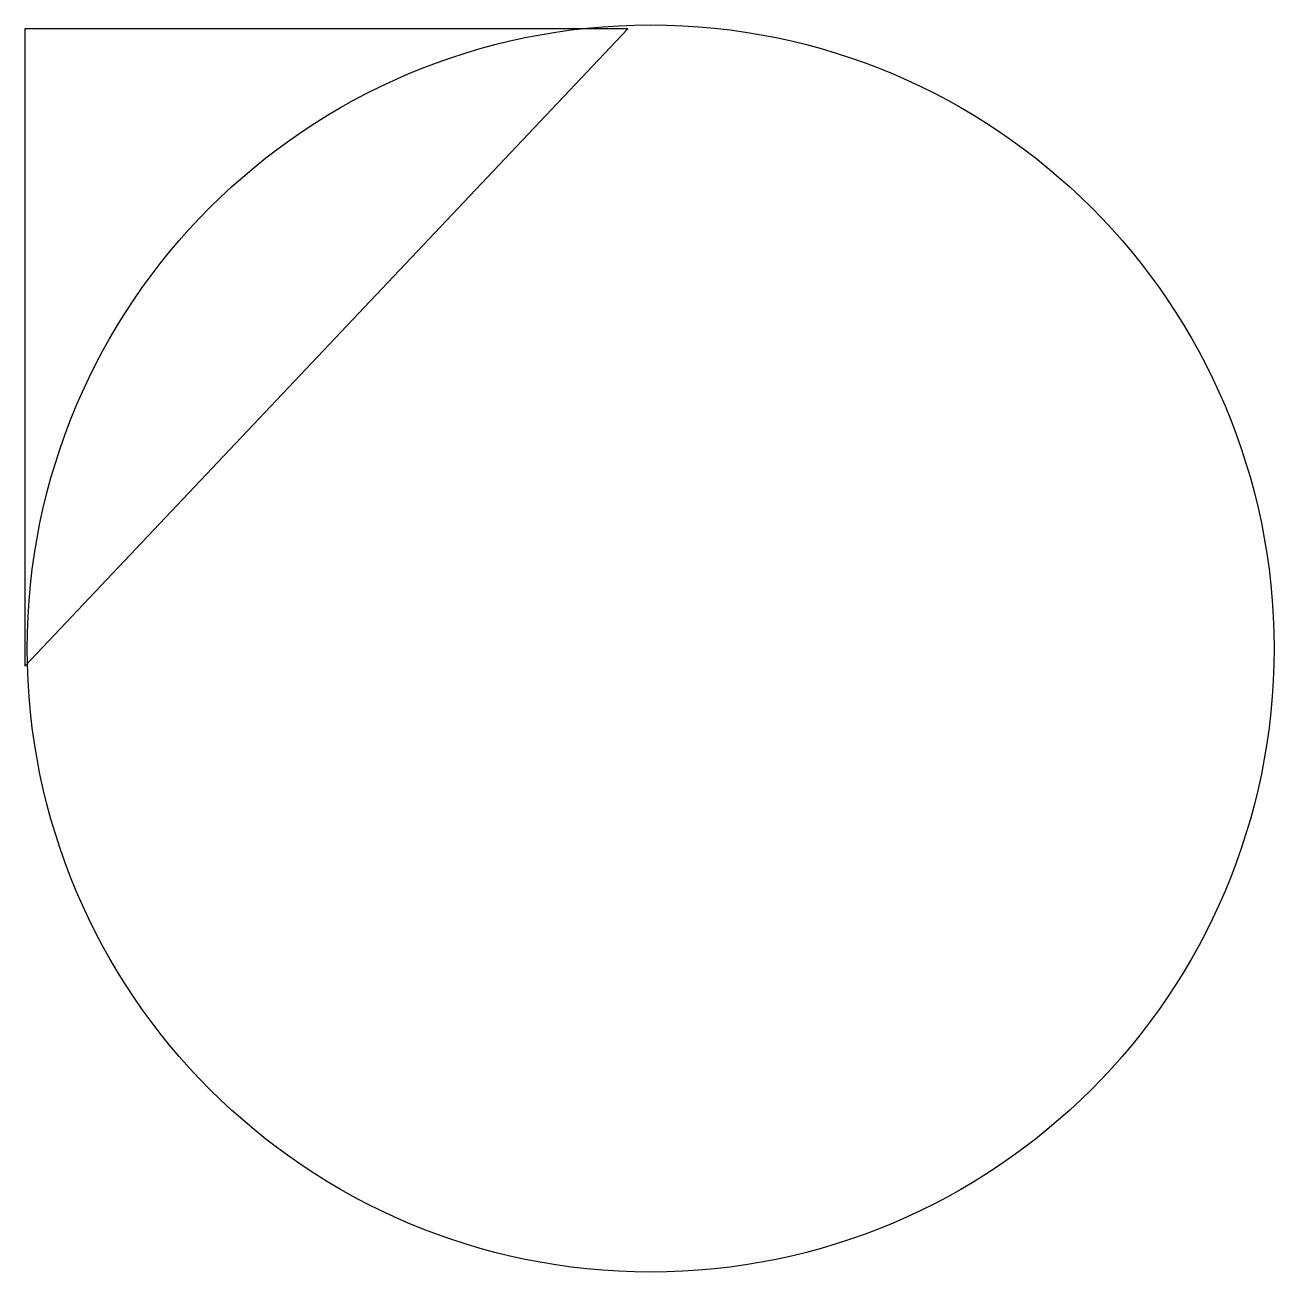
# Model space of a CAD drawing. Extents: x 221.1 to 293.6, y 276.8 to 349.1.
import ezdxf

# ---------------------------------------------------------------- set-up
doc = ezdxf.new("R2010")
doc.units = 0
doc.layers.get('0').update_dxf_attribs({"linetype": 'CONTINUOUS'})

msp = doc.modelspace()

# ---------------------------------------------------------------- linework, layer by layer
msp.add_lwpolyline([(256.077, 348.908), (221.077, 348.908), (221.077, 311.908), (256.077, 348.908)], close=True)
msp.add_circle((257.403, 312.941), 36.19)

doc.saveas('drawing.dxf')
